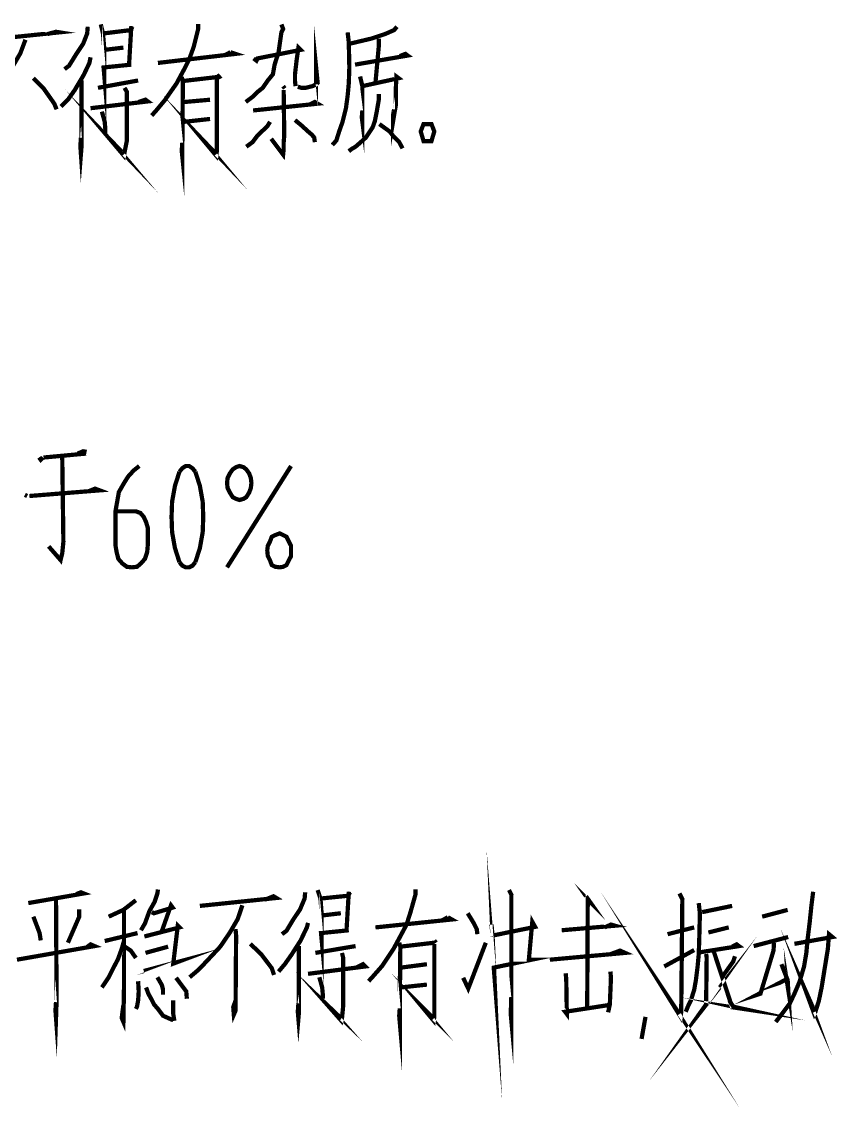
# Model space of a CAD drawing. Header units: millimetres. Extents: x -5 to 3318, y -968 to 297.
# Drawn here: x 817 to 889.1, y -526.2 to -430 of the extents above; entities that cross this region are included whole.
import ezdxf

# ---------------------------------------------------------------- set-up
doc = ezdxf.new("R2010")
doc.units = ezdxf.units.MM
doc.header["$LTSCALE"] = 0.25
doc.layers.add('P', color=7, linetype='Continuous')

msp = doc.modelspace()

# ---------------------------------------------------------------- linework, layer by layer
at = {"layer": 'P', "color": 6, "const_width": 0.37488}
for points in [[(823.9806672355217, -430.2448703483869), (824.1794672355218, -431.0485903483868), (824.2817072355219, -432.2981903483869), (824.2817072355219, -433.5023503483869), (824.2817072355219, -434.2521103483869), (824.2817072355219, -434.6553903483868), (824.2305872355219, -434.053310348387), (826.6843472355217, -433.8033903483869)], [(832.5972272355216, -430.1965903483868), (832.5972272355216, -430.6453103483868), (832.1967872355217, -432.2499103483868), (831.7963472355218, -433.3518303483869), (831.4441872355219, -434.053310348387), (830.6915872355216, -435.4562703483869), (829.6407872355217, -436.9586303483869), (828.8881872355214, -437.8589103483869), (828.4877472355215, -438.3104703483868)], [(839.9613472355218, -430.2448703483869), (840.1118672355215, -430.6453103483868), (839.9613472355218, -430.9463503483869), (839.7085872355219, -432.7014703483869), (839.3592672355217, -433.8033903483869), (839.2087472355215, -434.6553903483868), (838.7571872355215, -435.2063503483869), (838.3084672355217, -435.8567103483869), (837.8057872355216, -436.2571503483869), (837.4053472355217, -436.657590348387), (836.8032672355216, -437.1091503483869)], [(813.5607072355215, -431.6478303483868), (820.3227472355215, -430.9463503483869), (820.0217072355217, -430.8980703483869), (819.2719472355216, -431.0968703483869)], [(822.8276272355215, -430.4465103483869), (822.7793472355215, -431.0485903483868), (822.4271872355216, -431.9488703483869), (821.8251072355215, -432.8519903483868), (821.1747472355219, -433.9027903483869), (820.7743072355215, -434.2038303483869)], [(826.7865872355219, -430.4465103483869), (826.6360672355218, -430.7475503483869), (824.1794672355218, -431.0485903483868)], [(826.4855472355216, -433.8033903483869), (826.6843472355217, -430.3953903483869)], [(841.4125872355216, -435.7573103483869), (841.7136272355219, -435.8567103483869), (842.1140672355218, -435.8567103483869), (842.7161472355215, -435.7061903483868), (843.0171872355218, -435.5556703483869), (843.1677072355219, -435.4051503483869), (843.0171872355218, -433.9027903483869), (843.0171872355218, -435.5556703483869)], [(845.8202672355219, -430.9463503483869), (845.9225072355216, -431.8494703483869), (845.9707872355216, -434.053310348387), (845.9225072355216, -435.4562703483869), (845.8202672355219, -436.5581903483869), (845.6697472355218, -437.6601103483869), (845.3715472355216, -438.8614303483869), (845.0705072355217, -439.713430348387), (844.8205872355215, -440.5143103483869), (844.4684272355216, -440.9147503483869)], [(850.1796672355217, -430.4465103483869), (849.929747235522, -430.7475503483869), (849.1288672355217, -431.0968703483869), (847.9247072355215, -431.4973103483869), (846.0219072355217, -431.9488703483869)], [(817.3180272355216, -431.5995503483869), (816.8664672355217, -432.8008703483869), (816.164987235522, -434.0021903483869), (815.3129872355216, -435.2546303483869), (814.6626272355215, -436.0555103483869), (813.8617472355218, -436.9075103483868), (813.2596672355216, -437.4101903483869), (812.6093072355216, -437.9611503483869)], [(837.5047472355218, -433.252430348387), (837.7575072355216, -433.4512303483868), (837.8569072355217, -433.252430348387), (841.6625072355218, -432.4998303483869), (841.4637072355217, -432.2981903483869), (841.3131872355216, -433.3518303483869), (841.1626672355214, -434.6553903483868), (841.1626672355214, -435.0047103483869), (841.1626672355214, -435.2546303483869), (841.2137872355215, -435.7061903483868)], [(848.5779072355217, -431.4973103483869), (848.5779072355217, -432.1505103483869), (848.2768672355214, -435.4562703483869)], [(823.0775472355217, -433.1501903483869), (822.9781472355216, -433.6528703483868), (822.4783072355217, -434.7036703483868), (821.6745872355218, -436.0555103483869), (821.0753472355218, -436.9075103483868), (820.4732672355217, -437.5095903483868)], [(824.2817072355219, -432.4998303483869), (825.9828672355216, -432.2981903483869)], [(829.0387072355215, -433.6528703483868), (835.9029872355218, -432.8519903483868), (835.4514272355218, -432.7014703483869)], [(835.4514272355218, -432.7014703483869), (834.9004672355218, -432.9996703483869)], [(846.4734672355216, -433.8033903483869), (851.1310672355216, -432.9996703483869), (850.9322672355215, -432.8519903483868), (850.4295872355215, -433.050790348387)], [(820.0728272355218, -437.7595103483868), (819.8711872355216, -437.2596703483869), (818.9197872355217, -435.9049903483869), (818.0195072355218, -435.0047103483869)], [(834.2501072355217, -434.7036703483868), (834.4489072355218, -434.9053103483869), (834.2501072355217, -435.0047103483869), (834.2501072355217, -441.4657103483869), (834.1989872355216, -441.8689903483869), (833.1964672355216, -440.6648303483869), (834.1989872355216, -441.718470348387)], [(831.1431472355216, -434.9053103483869), (831.2425472355217, -435.2546303483869), (831.1942672355217, -441.4174303483869), (831.1942672355217, -441.9172703483869), (831.1431472355216, -441.4174303483869), (831.1942672355217, -440.715950348387)], [(831.2425472355217, -435.2546303483869), (834.2501072355217, -434.9053103483869)], [(846.922187235522, -434.8541903483869), (847.1238272355217, -435.7061903483868), (847.1238272355217, -438.8614303483869), (847.0727072355216, -438.4609903483869), (847.1238272355217, -437.8589103483869)], [(847.1238272355217, -435.7061903483868), (850.3301872355219, -435.0047103483869), (850.1285472355216, -434.8541903483869), (850.0802672355217, -436.0555103483869), (850.0802672355217, -437.4101903483869), (849.929747235522, -438.2621903483869), (849.8303472355219, -438.8614303483869), (849.8303472355219, -438.3104703483868), (849.929747235522, -437.7595103483868)], [(826.0851072355217, -435.8567103483869), (826.2839072355218, -436.2060303483869), (826.2839072355218, -438.8614303483869), (826.2839072355218, -440.5654303483869), (826.0851072355217, -441.5679503483869), (826.0339872355216, -441.8689903483869), (824.9320672355216, -440.5654303483869), (826.0339872355216, -441.718470348387)], [(822.2766672355219, -435.2063503483869), (822.2766672355219, -441.0652703483869), (822.2255472355218, -441.718470348387), (822.1772672355219, -441.0169903483869), (822.2255472355218, -440.2643903483869)], [(823.7307472355214, -435.8567103483869), (827.2864272355218, -435.2063503483869)], [(840.1601472355219, -436.0555103483869), (840.2112672355215, -440.0655903483869), (840.1601472355219, -440.715950348387), (840.1601472355219, -441.266910348387), (840.1118672355215, -441.7667503483869), (839.0582272355218, -440.3637903483868)], [(840.1118672355215, -435.7061903483868), (840.2595472355215, -435.9049903483869)], [(823.0775472355217, -437.6601103483869), (828.1384272355217, -437.0580303483869), (827.9367872355215, -436.9075103483868), (827.3375472355219, -437.1091503483869)], [(833.6480272355216, -436.9075103483868), (831.3930672355218, -437.1091503483869)], [(848.5779072355217, -436.4076703483869), (848.5779072355217, -436.9075103483868), (848.3762672355215, -438.0605503483869), (848.2257472355218, -438.8131503483869), (848.0269472355217, -439.3641103483869), (847.7259072355218, -439.8128303483869), (847.4248672355216, -440.2643903483869), (846.922187235522, -440.715950348387), (846.5217472355216, -441.0652703483869), (846.1724272355218, -441.266910348387), (845.9225072355216, -441.4657103483869)], [(824.0800672355217, -437.9611503483869), (824.3299872355219, -438.8614303483869), (824.3811072355215, -439.4635103483869), (824.3811072355215, -439.9150703483868)], [(837.4564672355218, -437.8589103483869), (843.1677072355219, -437.2596703483869), (842.9149472355216, -437.1091503483869), (842.5145072355217, -437.3079503483868)], [(831.3930672355218, -438.8614303483869), (833.6480272355216, -438.6115103483869)], [(838.9588272355218, -438.8614303483869), (838.7089072355216, -439.261870348387), (837.8569072355217, -440.0655903483869), (837.4053472355217, -440.6648303483869), (836.8543872355217, -441.0652703483869)], [(841.1626672355214, -438.710910348387), (841.7136272355219, -439.1624703483869), (842.3157072355216, -439.713430348387), (842.6650272355218, -440.0144703483869), (842.8666672355216, -440.2643903483869), (842.9149472355216, -440.6648303483869)], [(848.6261872355217, -439.0630703483869), (849.5293072355216, -439.713430348387), (849.929747235522, -440.2132703483869), (850.3813072355215, -440.6648303483869), (850.6795072355217, -441.2157903483869)], [(853.2355072355217, -439.0630703483869), (853.4854272355215, -439.713430348387), (853.2355072355217, -440.5654303483869), (852.5340272355215, -440.5654303483869), (852.2841072355218, -439.713430348387), (852.5340272355215, -439.0630703483869), (853.2355072355217, -439.0630703483869)], [(818.5193472355218, -468.5678303483869), (818.6698672355215, -468.7694703483869), (818.8715072355217, -468.5678303483869)], [(818.9197872355217, -468.5678303483869), (822.6771072355218, -468.2185103483869)], [(820.5726672355217, -468.4684303483868), (820.6749072355215, -476.0313503483869), (820.5726672355217, -477.0338703483869), (820.4221472355216, -477.6359503483868), (819.3713472355216, -476.4317903483869), (820.4221472355216, -477.6359503483868), (820.4732672355217, -477.3349103483869)], [(822.7282272355214, -468.067990348387), (822.4271872355216, -468.0168703483869), (821.9273472355217, -468.2185103483869)], [(827.3858272355219, -469.3204303483869), (826.8859872355215, -469.7208703483869), (826.3861472355215, -470.2718303483869), (825.9828672355216, -470.9221903483869), (825.5824272355217, -471.6236703483869), (825.4319072355215, -472.4756703483869), (825.2813872355218, -473.3276703483868), (825.2813872355218, -476.3323903483869), (825.3836272355215, -476.9344703483869), (825.5341472355217, -477.5337103483869), (825.8834672355215, -477.9369903483869), (826.2839072355218, -478.2351903483868), (826.7354672355218, -478.2863103483869), (827.1870272355218, -478.2351903483868), (827.5363472355216, -477.9369903483869), (827.8885072355215, -477.5337103483869), (828.0873072355216, -476.9344703483869), (828.1384272355217, -476.3323903483869), (828.1384272355217, -475.2815903483869), (828.1384272355217, -474.7789103483869), (827.9879072355216, -474.2790703483869), (827.7862672355218, -473.8275103483869), (827.4880672355216, -473.478190348387), (827.0847872355216, -473.3276703483868), (826.7354672355218, -473.3276703483868), (825.2813872355218, -473.3276703483868)], [(832.3473072355218, -469.8202703483869), (832.0945472355215, -469.5192303483868), (831.7963472355218, -469.3204303483869), (831.4953072355215, -469.3204303483869), (831.1942672355217, -469.5192303483868), (830.9443472355215, -469.8202703483869)], [(837.3059472355217, -470.8227903483869), (837.2548272355216, -470.3712303483869), (837.1043072355214, -469.9707903483869), (836.8543872355217, -469.6186303483869), (836.604467235522, -469.4198303483869), (836.2523072355216, -469.3204303483869), (835.9541072355214, -469.4198303483869), (835.6530672355216, -469.6186303483869), (835.4031472355218, -469.9707903483869), (835.2015072355216, -470.3712303483869), (835.1503872355215, -470.8227903483869), (835.2015072355216, -471.2743503483869), (835.4031472355218, -471.6747903483869), (835.6530672355216, -472.0752303483869), (835.9541072355214, -472.2257503483869), (836.2523072355216, -472.3251503483868), (836.604467235522, -472.2257503483869), (836.8543872355217, -472.0752303483869), (837.1043072355214, -471.6747903483869), (837.2548272355216, -471.2743503483869), (837.3059472355217, -470.8227903483869)], [(835.1503872355215, -478.2863103483869), (840.8133472355216, -469.3204303483869)], [(830.9443472355215, -469.8202703483869), (830.5439072355216, -471.0727103483869), (830.2911472355217, -472.4756703483869), (830.2428672355218, -473.8275103483869), (830.2911472355217, -475.1793503483868), (830.5439072355216, -476.582310348387), (830.9443472355215, -477.8347503483869)], [(832.3473072355218, -477.8347503483869), (832.7477472355217, -476.582310348387), (832.9976672355215, -475.1793503483868), (833.0459472355215, -473.8275103483869), (832.9976672355215, -472.4756703483869), (832.7477472355217, -471.0727103483869), (832.3473072355218, -469.8202703483869)], [(817.6673472355214, -471.9729903483869), (823.8812672355216, -471.473150348387), (823.4779872355216, -471.322630348387), (822.9781472355216, -471.5242703483868)], [(817.2669072355216, -471.8735903483869), (817.4685472355218, -471.9729903483869)], [(840.8133472355216, -476.783950348387), (840.8133472355216, -476.3835103483869), (840.6117072355219, -475.9830703483869), (840.4100672355216, -475.579790348387), (840.1118672355215, -475.4321103483869), (839.8108272355216, -475.2815903483869), (839.4103872355217, -475.4321103483869), (839.1093472355215, -475.579790348387), (838.9588272355218, -475.9830703483869), (838.7571872355215, -476.3835103483869), (838.7089072355216, -476.783950348387), (838.7571872355215, -477.2837903483869), (838.9588272355218, -477.6842303483869), (839.1093472355215, -478.0846703483869), (839.4103872355217, -478.2351903483868), (839.8108272355216, -478.2863103483869), (840.1118672355215, -478.2351903483868), (840.4100672355216, -478.0846703483869), (840.6117072355219, -477.6842303483869), (840.8133472355216, -477.2837903483869), (840.8133472355216, -476.783950348387)], [(830.9443472355215, -477.8347503483869), (831.1942672355217, -478.135790348387), (831.4953072355215, -478.2863103483869), (831.7963472355218, -478.2863103483869), (832.0945472355215, -478.135790348387), (832.3473072355218, -477.8347503483869)], [(858.6457072355215, -510.9974303483868), (858.7962272355217, -514.3543103483869), (858.7451072355216, -513.7039503483869), (862.1019872355218, -513.0024703483869), (861.8520672355216, -513.0024703483869), (862.1531072355219, -509.6455903483869), (862.4030272355217, -510.0971503483869), (858.7451072355216, -510.8469103483869)], [(817.5679472355218, -507.9927103483869), (822.4783072355217, -507.1407103483868), (822.2255472355218, -507.0413103483869), (821.8251072355215, -507.1918303483869)], [(827.5363472355216, -510.3981903483868), (827.8885072355215, -509.7961103483869), (828.2889472355218, -508.6941903483869), (828.7405072355218, -507.8933103483869), (828.9904272355216, -507.1407103483868), (829.0387072355215, -506.7913903483868)], [(842.0629472355217, -507.0413103483869), (842.0146672355218, -507.5922703483869), (841.6142272355219, -508.5436703483869), (841.0121472355218, -509.4439503483868), (840.4100672355216, -510.4464703483868), (840.0096272355217, -510.7475103483869)], [(843.1677072355219, -506.8396703483868), (843.4176272355216, -507.5922703483869), (843.5170272355217, -508.8929903483869), (843.5170272355217, -510.0971503483869), (843.5170272355217, -510.8469103483869), (843.5170272355217, -511.1990703483868), (843.4659072355216, -510.6481103483869), (845.9225072355216, -510.3981903483868)], [(846.0219072355217, -507.0413103483869), (845.8713872355215, -507.3423503483868), (843.4176272355216, -507.5922703483869)], [(845.7208672355218, -510.3981903483868), (845.9225072355216, -506.9901903483869)], [(851.8325472355218, -506.7913903483868), (851.8325472355218, -507.1918303483869), (851.3809872355218, -508.7935903483869), (851.0316672355216, -509.8955103483869), (850.6312272355217, -510.6481103483869), (849.8786272355219, -512.0510703483869), (848.8761072355219, -513.5534303483869), (848.1263472355217, -514.405430348387), (847.6747872355218, -514.9052703483869)], [(860.0969472355218, -506.8396703483868), (860.3497072355217, -507.3423503483868)], [(860.2985872355216, -507.1918303483869), (860.2985872355216, -518.3615503483869), (860.2474672355215, -517.8105903483869), (860.2985872355216, -516.3082303483869)], [(866.9101072355215, -507.3906303483868), (867.2622672355214, -507.8933103483869), (867.0606272355217, -507.6916703483869), (867.0123472355217, -517.1602303483869)], [(875.4272672355219, -507.6916703483869), (875.3278672355218, -517.6117903483869), (875.2767472355217, -518.0605103483869), (874.3764672355219, -516.6092703483869), (875.1773472355217, -517.8105903483869)], [(875.1773472355217, -507.1407103483868), (875.4783872355215, -507.742790348387)], [(883.6916672355219, -518.5120703483869), (884.3448672355216, -517.6600703483869), (884.9441072355216, -516.8591903483868), (885.3445472355215, -516.0071903483869), (885.7961072355215, -514.9563903483869), (886.1965472355218, -513.6017103483869), (886.3981872355216, -512.400390348387), (886.4975872355217, -511.2984703483869), (886.6992272355219, -509.6455903483869), (886.8497472355216, -508.1915103483868), (887.0002672355217, -506.9901903483869)], [(820.0217072355217, -507.5922703483869), (820.0728272355218, -516.6575503483868), (820.0217072355217, -518.1627503483869), (819.9734272355217, -517.5095503483869), (820.0217072355217, -516.7597903483869)], [(827.0847872355216, -507.742790348387), (825.9828672355216, -508.5947903483869), (824.6821472355218, -509.1940303483868)], [(828.4877472355215, -508.7935903483869), (828.6893872355217, -508.8929903483869), (830.3422672355218, -508.3931503483868), (830.1917472355217, -508.1915103483868), (829.3397472355218, -510.5969903483868)], [(836.5050672355219, -508.1915103483868), (836.1017872355219, -509.3956703483868), (835.4031472355218, -510.5969903483868), (834.5511472355215, -511.8494303483869), (833.8979472355218, -512.5509103483869), (833.0970672355215, -513.402910348387), (832.4949872355219, -514.0049903483869), (831.8446272355218, -514.5559503483869)], [(832.7477472355217, -508.2426303483869), (839.5097872355218, -507.5411503483869), (839.2598672355216, -507.3906303483868), (838.5072672355218, -507.6916703483869)], [(876.8813472355218, -507.9927103483869), (876.9807472355214, -508.8929903483869), (876.9296272355218, -510.9974303483868), (876.8813472355218, -512.4997903483868), (876.7791072355217, -513.6017103483869), (876.6285872355215, -514.8058703483869), (876.4780672355218, -515.657870348387), (876.1798672355217, -516.6092703483869), (875.9782272355219, -517.0097103483869), (875.7283072355217, -517.6117903483869)], [(877.1795472355216, -508.7935903483869), (879.8349472355217, -508.2426303483869)], [(818.0195072355218, -509.1940303483868), (818.5704672355218, -510.6481103483869), (818.6698672355215, -511.2984703483869)], [(822.0778672355218, -508.5436703483869), (822.0778672355218, -509.1940303483868), (821.0753472355218, -511.5001103483869)], [(826.0339872355216, -508.5947903483869), (826.0339872355216, -515.5556303483869), (825.9828672355216, -518.5120703483869), (825.8323472355219, -518.1627503483869), (825.9828672355216, -517.0097103483869)], [(843.5170272355217, -509.0946303483869), (845.2210272355214, -508.8929903483869)], [(856.4418672355218, -508.8929903483869), (856.9928272355219, -509.7961103483869), (857.2427472355216, -510.2959503483869), (857.2938672355217, -510.7475103483869)], [(882.4903472355218, -509.1940303483868), (884.7453072355215, -508.5947903483869)], [(827.8373872355219, -510.9491503483869), (830.9443472355215, -510.1454303483869), (830.7938272355218, -509.9949103483868), (830.3933872355219, -513.3517903483869), (830.7938272355218, -513.2012703483869), (827.7862672355218, -514.0049903483869)], [(842.3157072355216, -509.7449903483869), (842.2134672355214, -510.1454303483869), (841.6625072355218, -511.2984703483869), (840.8616272355216, -512.5509103483869), (840.2595472355215, -513.402910348387), (839.7085872355219, -514.0532703483868)], [(848.2768672355214, -510.1454303483869), (855.0389072355215, -509.4439503483868), (854.6867472355216, -509.2451503483869)], [(854.6867472355216, -509.2451503483869), (854.1357872355215, -509.5461903483869)], [(858.5463072355219, -509.8955103483869), (858.6457072355215, -510.9491503483869)], [(864.757387235522, -510.3981903483868), (869.4661072355216, -509.9949103483868), (869.1139472355217, -509.8955103483869), (868.5629872355216, -510.1454303483869)], [(874.1237072355216, -510.7475103483869), (876.4780672355218, -510.1454303483869)], [(877.7305072355216, -510.5969903483868), (879.5339072355218, -510.1454303483869)], [(824.0800672355217, -515.456230348387), (824.6821472355218, -514.5559503483869), (825.0825872355217, -513.7522303483869), (825.4830272355216, -513.0024703483869), (825.8323472355219, -512.0510703483869), (826.0339872355216, -511.3495903483869), (826.0339872355216, -511.7983103483868), (826.6360672355218, -512.2015903483868), (826.9853872355216, -512.7014303483869), (827.0847872355216, -512.8519503483869)], [(824.3299872355219, -511.3495903483869), (827.2353072355218, -510.6481103483869)], [(835.9029872355218, -510.2959503483869), (835.9541072355214, -510.8469103483869), (835.9029872355218, -517.5095503483869), (835.7524672355216, -517.8617103483869), (835.7013472355216, -517.2085103483869), (835.9029872355218, -516.6092703483869)], [(877.5317072355215, -512.4997903483868), (877.5799872355219, -512.8008303483869), (877.5317072355215, -516.9585903483869), (877.2817872355217, -517.3107503483869), (878.7330272355216, -515.456230348387)], [(881.7377472355215, -511.7983103483868), (884.7935872355215, -510.9974303483868)], [(885.3445472355215, -511.5995103483868), (888.7014272355218, -510.9974303483868), (888.4003872355215, -510.7475103483869), (888.3009872355219, -512.0510703483869), (887.9999472355216, -513.9027503483869), (887.7500272355214, -515.456230348387), (887.5001072355217, -516.6575503483868), (887.1990672355219, -517.6117903483869), (887.0996672355218, -517.8105903483869), (886.3981872355216, -515.9077903483869), (887.1479472355218, -517.6117903483869)], [(816.5654272355218, -513.0024703483869), (823.4297072355216, -511.7983103483868), (823.0775472355217, -511.6477903483869), (822.6771072355218, -511.9488303483869)], [(827.9367872355215, -512.400390348387), (829.9418272355215, -511.8494303483869)], [(839.3081472355216, -514.3543103483869), (839.1093472355215, -513.7522303483869), (838.1579472355215, -512.4997903483868), (837.2065472355216, -511.5995103483868)], [(841.5119872355217, -511.7983103483868), (841.5119872355217, -517.6600703483869), (841.4637072355217, -518.2110303483869), (841.4125872355216, -517.6117903483869), (841.4637072355217, -516.8591903483868)], [(842.9660672355217, -512.400390348387), (846.5217472355216, -511.7983103483868)], [(853.4854272355215, -511.5995103483868), (853.4854272355215, -518.0605103483869), (853.4371472355215, -518.4126703483869), (852.4346272355215, -517.2085103483869), (853.4371472355215, -518.2110303483869)], [(850.3813072355215, -511.5001103483869), (850.4807072355215, -511.8494303483869), (850.4295872355215, -517.9611103483869), (850.4295872355215, -518.5120703483869), (850.3813072355215, -517.9611103483869), (850.4295872355215, -517.3107503483869)], [(850.4807072355215, -511.8494303483869), (853.4854272355215, -511.5001103483869)], [(853.4854272355215, -511.2984703483869), (853.6359472355216, -511.5001103483869)], [(856.0414272355215, -514.6042303483869), (856.4901472355218, -515.5556303483869), (858.0436272355219, -511.5001103483869)], [(876.9807472355214, -512.3492703483869), (880.4370272355218, -511.7983103483868), (880.2353872355216, -511.6477903483869), (879.8349472355217, -511.8494303483869)], [(883.5411472355217, -511.5001103483869), (883.4928672355218, -512.2015903483868), (882.3398272355216, -516.0071903483869), (882.0387872355218, -516.1065903483868), (884.6941872355219, -514.7036303483869), (884.1943472355215, -513.402910348387), (884.7453072355215, -514.8058703483869), (884.7935872355215, -515.657870348387), (884.5947872355218, -514.405430348387)], [(845.3204272355215, -512.400390348387), (845.4198272355216, -512.8008303483869), (845.4198272355216, -515.456230348387), (845.4198272355216, -517.1602303483869), (845.3204272355215, -518.1627503483869), (845.2693072355214, -518.4126703483869), (844.1673872355218, -517.1602303483869), (845.2693072355214, -518.2110303483869)], [(863.7037472355219, -513.0024703483869), (870.3663872355219, -512.400390348387), (869.9176672355215, -512.2015903483868), (868.9662672355216, -512.5509103483869)], [(873.8255072355219, -513.6017103483869), (876.4780672355218, -512.1504703483869)], [(878.1820672355216, -512.2015903483868), (879.8349472355217, -517.2085103483869), (880.8374672355217, -517.3590303483869), (879.9343472355217, -517.1602303483869), (879.5850272355215, -516.6092703483869)], [(880.0848672355219, -512.7014303483869), (879.9343472355217, -513.1529903483869), (878.9346672355218, -514.5559503483869)], [(842.3157072355216, -514.2549103483869), (847.3737472355215, -513.6017103483869), (847.1749472355218, -513.402910348387), (846.5728672355217, -513.7039503483869)], [(852.8350672355218, -513.402910348387), (850.5289872355215, -513.7039503483869)], [(827.2864272355218, -514.9052703483869), (827.3375472355219, -515.8083903483869), (827.2864272355218, -516.6092703483869), (827.1870272355218, -517.1602303483869), (827.0847872355216, -517.3590303483869)], [(828.9904272355216, -514.5559503483869), (829.3908672355219, -515.2545903483868), (829.490267235522, -515.657870348387), (829.490267235522, -516.1065903483868)], [(830.6433072355217, -514.6042303483869), (831.2425472355217, -515.4051103483869), (831.5435872355215, -515.8083903483869), (831.5947072355216, -516.458750348387)], [(843.3153872355215, -514.5559503483869), (843.5681472355218, -515.456230348387), (843.6164272355218, -516.0071903483869), (843.6164272355218, -516.458750348387)], [(865.1067072355218, -514.2037903483869), (865.1578272355218, -514.7036303483869), (865.2089472355219, -517.8105903483869), (865.0584272355218, -517.6117903483869), (868.9662672355216, -517.0097103483869)], [(869.0656672355217, -514.0532703483868), (869.1139472355217, -514.6042303483869), (869.0145472355216, -516.9585903483869), (868.8640272355219, -517.6600703483869)], [(827.9879072355216, -515.456230348387), (828.1895472355218, -516.0071903483869), (828.4394672355215, -516.458750348387), (828.6893872355217, -516.9585903483869), (829.0387072355215, -517.3590303483869), (829.490267235522, -517.9611103483869), (830.0412272355215, -518.2110303483869), (830.3933872355219, -518.3615503483869)], [(850.5289872355215, -515.456230348387), (852.8350672355218, -515.2063103483869)], [(830.4927872355215, -518.4126703483869), (830.3933872355219, -517.8105903483869), (830.3933872355219, -517.1602303483869), (830.3933872355219, -516.6092703483869)], [(871.8204672355218, -520.0144303483869), (872.1697872355217, -518.0605103483869)]]:
    msp.add_lwpolyline(points, dxfattribs=at)

doc.saveas('drawing.dxf')
